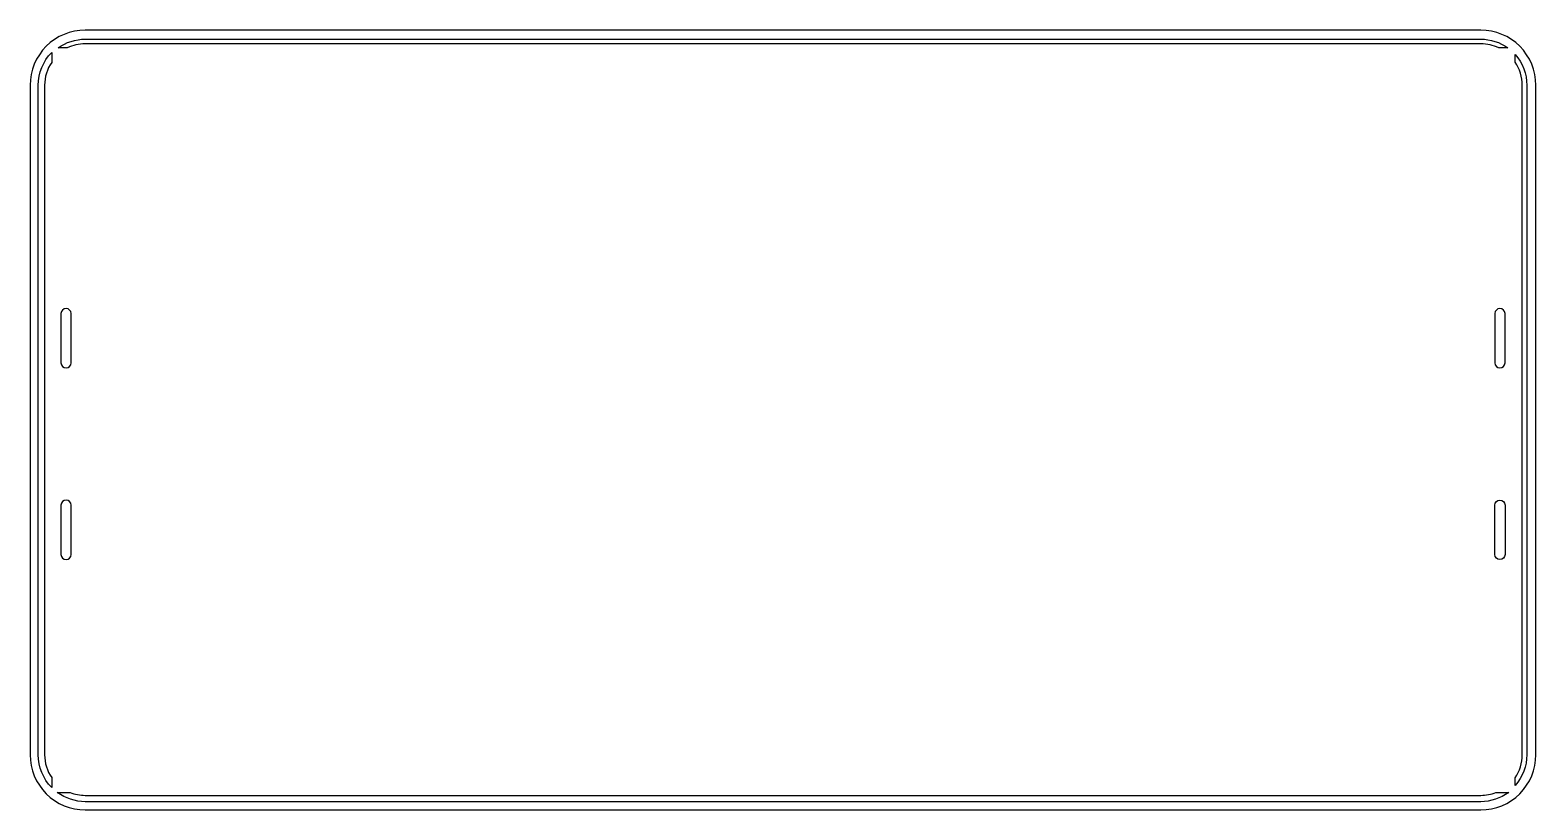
# Model space of a CAD drawing. Header units: millimetres. Extents: x -138 to 138, y -103 to 39.
import ezdxf

# ---------------------------------------------------------------- set-up
doc = ezdxf.new("R2010")
doc.units = ezdxf.units.MM
doc.layers.add('CUTOUTS', color=1, linetype='CONTINUOUS')
doc.layers.add('PERIMETER', color=5, linetype='CONTINUOUS')

msp = doc.modelspace()

# ---------------------------------------------------------------- linework, layer by layer
at = {"layer": 'CUTOUTS'}
for points in [[(-127.49, 36.8, 0.113145), (-130.78, 36.05), (-132.43, 36.05, -0.158243), (-127.49, 37.65), (127.49, 37.65, -0.158243), (132.43, 36.05), (130.78, 36.05, 0.113145), (127.49, 36.8)], [(-133.62, -97.25), (-133.62, -99.05, -0.195792), (-136.06, -93.06), (-136.06, 29.23, -0.195792), (-133.62, 35.22), (-133.62, 33.41, 0.150663), (-134.91, 29.23), (-134.91, -93.06, 0.150663)], [(135.06, -93.06), (135.06, 29.23, 0.149096), (133.77, 33.46), (133.77, 34.84, -0.184197), (135.91, 29.23), (135.91, -93.06, -0.184197), (133.77, -98.67), (133.77, -97.29, 0.149096)], [(-130.07, -12.48, 1), (-131.92, -12.48), (-131.92, -21.48, 1), (-130.07, -21.48)], [(130.07, -21.48, 1), (131.92, -21.48), (131.92, -12.48, 1), (130.07, -12.48)], [(-130.07, -47.48, 1), (-131.92, -47.48), (-131.92, -56.48, 1), (-130.07, -56.48)], [(130.07, -56.48), (130.07, -47.48, -1), (131.92, -47.48), (131.92, -56.48, -1)], [(130.26, -99.95), (132.59, -99.95, -0.160864), (127.49, -101.64), (-127.49, -101.64, -0.160864), (-132.59, -99.95), (-130.26, -99.95, 0.095933), (-127.49, -100.49), (127.49, -100.49, 0.095933)]]:
    msp.add_lwpolyline(points, format="xyb", close=True, dxfattribs=at)
at = {"layer": 'PERIMETER'}
msp.add_lwpolyline([(-137.56, 29.23), (-137.56, -93.06, 0.414214), (-127.49, -103.14), (127.49, -103.14, 0.414214), (137.56, -93.06), (137.56, 29.23, 0.414214), (127.49, 39.3), (-127.49, 39.3, 0.414214)], format="xyb", close=True, dxfattribs=at)

doc.saveas('drawing.dxf')
